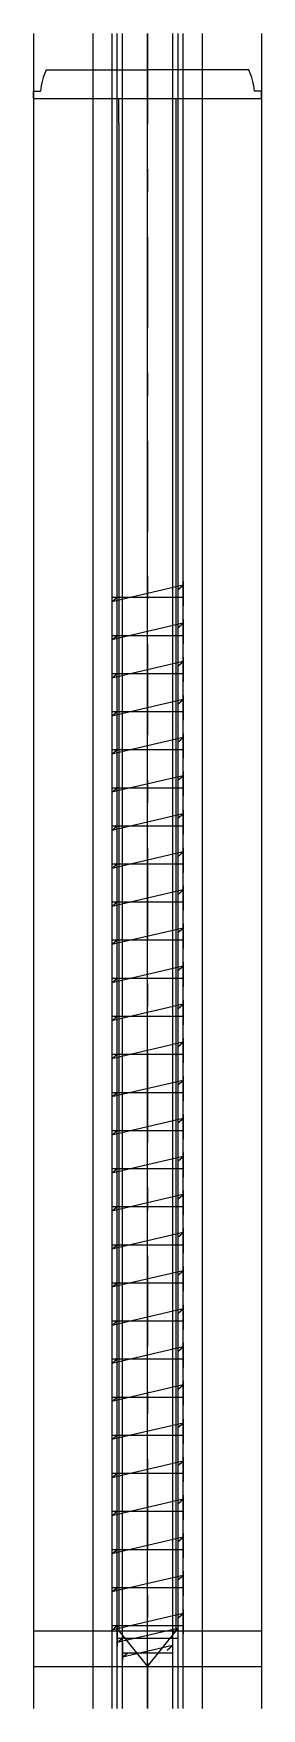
# Model space of a CAD drawing. Extents: x -16 to 16, y -226 to 9.
import ezdxf

# ---------------------------------------------------------------- set-up
doc = ezdxf.new("R2010")
doc.units = 0
doc.linetypes.add('CENTER', pattern=[28.575, 12.7, -6.35, 3.175, -6.35])
doc.layers.get('0').update_dxf_attribs({"linetype": 'CONTINUOUS'})

msp = doc.modelspace()

# ---------------------------------------------------------------- linework, layer by layer
at = {"linetype": 'CONTINUOUS'}
for p, q in [((-16, 9.1), (-16, -225.9)), ((-7.65, 9.1), (-7.65, -225.9)), ((-5, 9.1), (-5, -225.9)), ((-4.26, -225.9), (-4.26, 9.1)), ((-3.52, -225.9), (-3.52, 9.1)), ((0, -225.9), (0, 9.1)), ((3.52, 9.1), (3.52, -225.9)), ((4.26, 9.1), (4.26, -225.9)), ((5, -225.9), (5, 9.1)), ((7.65, 9.1), (7.65, -225.9)), ((16, 9.1), (16, -225.9)), ((-14.2, 4), (0, 4)), ((14.2, 4), (0, 4)), ((-16, 0), (-16, 1)), ((-16, 1), (-15, 1)), ((-16, 0), (16, 0)), ((-16, 0), (16, 0)), ((-4, -3.55), (-4, 0)), ((4, -3.55), (4, 0)), ((16, 1), (15, 1)), ((16, 0), (16, 1)), ((-4, -3.55), (-4, -215)), ((4, -215), (4, -3.55)), ((-5, -67.74), (-5, -71.2)), ((0, -71.2), (0, -67.74)), ((5, -67.74), (5, -71.2)), ((5, -68.31), (-5, -70.64)), ((-5, -70), (5, -70)), ((-5, -70.64), (-4.25, -70)), ((4.25, -68.95), (5, -68.31)), ((-5, -73.08), (-5, -76.54)), ((5, -73.65), (-5, -75.98)), ((0, -76.54), (0, -73.08)), ((4.25, -74.29), (5, -73.65)), ((5, -73.08), (5, -76.54)), ((-5, -75.34), (5, -75.34)), ((-5, -75.98), (-4.25, -75.34)), ((-5, -78.42), (-5, -81.88)), ((5, -79), (-5, -81.33)), ((0, -81.88), (0, -78.42)), ((4.25, -79.64), (5, -79)), ((5, -78.42), (5, -81.88)), ((-5, -80.69), (5, -80.69)), ((-5, -81.33), (-4.25, -80.69)), ((-5, -83.77), (-5, -87.23)), ((5, -84.34), (-5, -86.67)), ((0, -87.23), (0, -83.77)), ((4.25, -84.98), (5, -84.34)), ((5, -83.77), (5, -87.23)), ((-5, -86.03), (5, -86.03)), ((-5, -86.67), (-4.25, -86.03)), ((-5, -89.11), (-5, -92.57)), ((0, -92.57), (0, -89.11)), ((5, -89.11), (5, -92.57)), ((5, -89.68), (-5, -92.01)), ((-5, -91.37), (5, -91.37)), ((-5, -92.01), (-4.25, -91.37)), ((4.25, -90.32), (5, -89.68)), ((-5, -94.45), (-5, -97.91)), ((5, -95.03), (-5, -97.35)), ((0, -97.91), (0, -94.45)), ((4.25, -95.67), (5, -95.03)), ((5, -94.45), (5, -97.91)), ((-5, -96.71), (5, -96.71)), ((-5, -97.35), (-4.25, -96.71)), ((-5, -99.8), (-5, -103.26)), ((5, -100.37), (-5, -102.7)), ((0, -103.26), (0, -99.8)), ((4.25, -101.01), (5, -100.37)), ((5, -99.8), (5, -103.26)), ((-5, -102.06), (5, -102.06)), ((-5, -102.7), (-4.25, -102.06)), ((-5, -105.14), (-5, -108.6)), ((5, -105.71), (-5, -108.04)), ((0, -108.6), (0, -105.14)), ((4.25, -106.35), (5, -105.71)), ((5, -105.14), (5, -108.6)), ((-5, -107.4), (5, -107.4)), ((-5, -108.04), (-4.25, -107.4)), ((-5, -110.48), (-5, -113.94)), ((5, -111.05), (-5, -113.38)), ((-5, -112.74), (5, -112.74)), ((-5, -113.38), (-4.25, -112.74)), ((0, -113.94), (0, -110.48)), ((4.25, -111.69), (5, -111.05)), ((5, -110.48), (5, -113.94)), ((-5, -115.82), (-5, -119.28)), ((5, -116.4), (-5, -118.72)), ((0, -119.28), (0, -115.82)), ((4.25, -117.04), (5, -116.4)), ((5, -115.82), (5, -119.28)), ((-5, -118.08), (5, -118.08)), ((-5, -118.72), (-4.25, -118.08)), ((-5, -121.17), (-5, -124.63)), ((5, -121.74), (-5, -124.07)), ((0, -124.63), (0, -121.17)), ((4.25, -122.38), (5, -121.74)), ((5, -121.17), (5, -124.63)), ((-5, -123.43), (5, -123.43)), ((-5, -124.07), (-4.25, -123.43)), ((-5, -126.51), (-5, -129.97)), ((0, -129.97), (0, -126.51)), ((5, -126.51), (5, -129.97)), ((5, -127.08), (-5, -129.41)), ((-5, -128.77), (5, -128.77)), ((-5, -129.41), (-4.25, -128.77)), ((4.25, -127.72), (5, -127.08)), ((-5, -131.85), (-5, -135.31)), ((5, -132.42), (-5, -134.75)), ((0, -135.31), (0, -131.85)), ((4.25, -133.06), (5, -132.42)), ((5, -131.85), (5, -135.31)), ((-5, -134.11), (5, -134.11)), ((-5, -134.75), (-4.25, -134.11)), ((-5, -137.19), (-5, -140.65)), ((5, -137.77), (-5, -140.1)), ((0, -140.65), (0, -137.19)), ((4.25, -138.41), (5, -137.77)), ((5, -137.19), (5, -140.65)), ((-5, -139.46), (5, -139.46)), ((-5, -140.1), (-4.25, -139.46)), ((-5, -142.54), (-5, -146)), ((5, -143.11), (-5, -145.44)), ((0, -146), (0, -142.54)), ((4.25, -143.75), (5, -143.11)), ((5, -142.54), (5, -146)), ((-5, -144.8), (5, -144.8)), ((-5, -145.44), (-4.25, -144.8)), ((-5, -147.88), (-5, -151.34)), ((0, -151.34), (0, -147.88)), ((5, -147.88), (5, -151.34)), ((5, -148.45), (-5, -150.78)), ((-5, -150.14), (5, -150.14)), ((-5, -150.78), (-4.25, -150.14)), ((4.25, -149.09), (5, -148.45)), ((-5, -153.22), (-5, -156.68)), ((5, -153.8), (-5, -156.12)), ((0, -156.68), (0, -153.22)), ((4.25, -154.44), (5, -153.8)), ((5, -153.22), (5, -156.68)), ((-5, -155.48), (5, -155.48)), ((-5, -156.12), (-4.25, -155.48)), ((-5, -158.57), (-5, -162.03)), ((5, -159.14), (-5, -161.47)), ((0, -162.03), (0, -158.57)), ((4.25, -159.78), (5, -159.14)), ((5, -158.57), (5, -162.03)), ((-5, -160.83), (5, -160.83)), ((-5, -161.47), (-4.25, -160.83)), ((-5, -163.91), (-5, -167.37)), ((5, -164.48), (-5, -166.81)), ((0, -167.37), (0, -163.91)), ((4.25, -165.12), (5, -164.48)), ((5, -163.91), (5, -167.37)), ((-5, -166.17), (5, -166.17)), ((-5, -166.81), (-4.25, -166.17)), ((-5, -169.25), (-5, -172.71)), ((5, -169.82), (-5, -172.15)), ((-5, -171.51), (5, -171.51)), ((-5, -172.15), (-4.25, -171.51)), ((0, -172.71), (0, -169.25)), ((4.25, -170.46), (5, -169.82)), ((5, -169.25), (5, -172.71)), ((-5, -174.59), (-5, -178.05)), ((5, -175.17), (-5, -177.49)), ((0, -178.05), (0, -174.59)), ((4.25, -175.81), (5, -175.17)), ((5, -174.59), (5, -178.05)), ((-5, -176.85), (5, -176.85)), ((-5, -177.49), (-4.25, -176.85)), ((-5, -179.94), (-5, -183.4)), ((5, -180.51), (-5, -182.84)), ((0, -183.4), (0, -179.94)), ((4.25, -181.15), (5, -180.51)), ((5, -179.94), (5, -183.4)), ((-5, -182.2), (5, -182.2)), ((-5, -182.84), (-4.25, -182.2)), ((-5, -185.28), (-5, -188.74)), ((0, -188.74), (0, -185.28)), ((5, -185.28), (5, -188.74)), ((5, -185.85), (-5, -188.18)), ((-5, -187.54), (5, -187.54)), ((-5, -188.18), (-4.25, -187.54)), ((4.25, -186.49), (5, -185.85)), ((-5, -190.62), (-5, -194.08)), ((5, -191.19), (-5, -193.52)), ((0, -194.08), (0, -190.62)), ((4.25, -191.83), (5, -191.19)), ((5, -190.62), (5, -194.08)), ((-5, -192.88), (5, -192.88)), ((-5, -193.52), (-4.25, -192.88)), ((-5, -195.96), (-5, -199.42)), ((5, -196.54), (-5, -198.87)), ((0, -199.42), (0, -195.96)), ((4.25, -197.18), (5, -196.54)), ((5, -195.96), (5, -199.42)), ((-5, -198.23), (5, -198.23)), ((-5, -198.87), (-4.25, -198.23)), ((-5, -201.31), (-5, -204.77)), ((5, -201.88), (-5, -204.21)), ((0, -204.77), (0, -201.31)), ((4.25, -202.52), (5, -201.88)), ((5, -201.31), (5, -204.77)), ((-5, -203.57), (5, -203.57)), ((-5, -204.21), (-4.25, -203.57)), ((-5, -206.65), (-5, -210.11)), ((0, -210.11), (0, -206.65)), ((5, -206.65), (5, -210.11)), ((5, -207.22), (-5, -209.55)), ((-5, -208.91), (5, -208.91)), ((-5, -209.55), (-4.25, -208.91)), ((4.25, -207.86), (5, -207.22)), ((-5, -211.99), (-5, -215.45)), ((5, -212.57), (-5, -214.89)), ((0, -215.45), (0, -211.99)), ((4.25, -213.21), (5, -212.57)), ((5, -211.99), (5, -215.45)), ((-16, -215), (16, -215)), ((-5, -214.25), (5, -214.25)), ((-5, -214.89), (-4.25, -214.25)), ((-4.26, -214.19), (-4.26, -217.14)), ((4.26, -214.67), (-4.26, -216.66)), ((-4.26, -216.02), (4.26, -216.02)), ((-4.26, -216.66), (-3.51, -216.02)), ((-4, -215), (0, -220)), ((0, -217.14), (0, -214.19)), ((0, -220), (4, -215)), ((3.51, -215.31), (4.26, -214.67)), ((4.26, -214.19), (4.26, -217.14)), ((-3.52, -216.67), (-3.52, -219.11)), ((3.52, -217.07), (-3.52, -218.71)), ((-3.52, -218.07), (3.52, -218.07)), ((-3.52, -218.71), (-2.77, -218.07)), ((0, -219.11), (0, -216.67)), ((2.77, -217.71), (3.52, -217.07)), ((3.52, -216.67), (3.52, -219.11)), ((-16, -220), (16, -220))]:
    msp.add_line(p, q, dxfattribs=at)
at = {"linetype": 'CENTER'}
msp.add_line((0, 9.1), (0, -225.9), dxfattribs=at)
at = {"linetype": 'CONTINUOUS'}
for centre, start, end in [((-6.79, 0.42), 154.1958, 175.9414), ((6.79, 0.42), 4.0586, 25.8042)]:
    msp.add_arc(centre, 8.23, start, end, dxfattribs=at)

doc.saveas('drawing.dxf')
